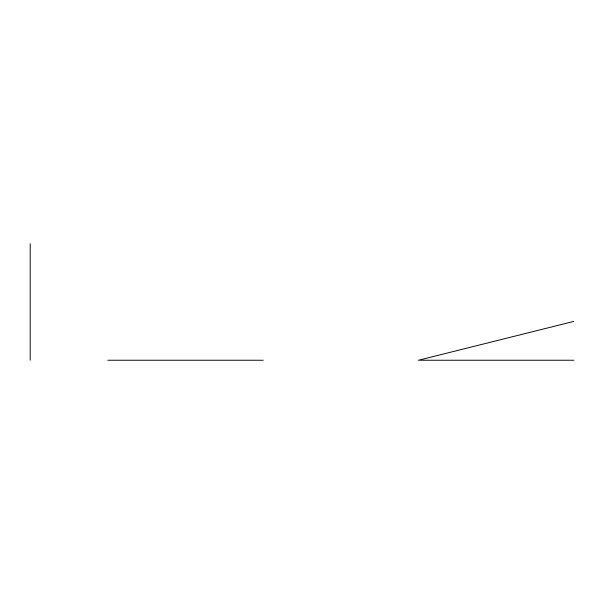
<?xml version="1.0" encoding="UTF-8"?>
<svg xmlns="http://www.w3.org/2000/svg" width="604" height="604" viewBox="0 0 604 604"><rect width="100%" height="100%" fill="white"/><g stroke="black" fill="none" stroke-linecap="round" stroke-linejoin="round"><path stroke-width="0.91" d="M573.8 321.411L418.489 360.241L573.8 360.241M107.859 360.241L263.17 360.241M30.2 243.759L30.2 360.241"/></g></svg>
